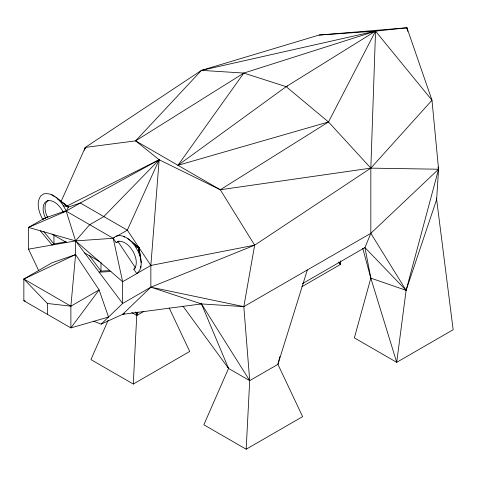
<?xml version="1.0" encoding="UTF-8"?>
<svg xmlns="http://www.w3.org/2000/svg" width="477" height="477" viewBox="0 0 477 477"><rect width="100%" height="100%" fill="white"/><g stroke="black" fill="none" stroke-linecap="round" stroke-linejoin="round"><path stroke-width="0.72" d="M136.899 312.536L133.28 384.045L90.94 359.598L108.201 320.222M93.575 321.206L101.184 324.11L122.637 303.473L150.857 287.178L254.646 245.178L370.832 168.131L375.536 31.142L406.959 27.779L431.983 100.236L438.566 169.222L436.64 199.499L453.15 329.726L396.703 362.317L354.363 337.871L370.832 278.127L364.953 247.569L370.832 233.313L370.832 168.131L431.983 100.236L375.536 31.142L319.089 35.054L201.485 70.363L85.288 147.423L61.026 201.646M228.03 367.04L228.537 368.429L203.84 424.78L246.174 449.221L249.704 380.646L243.825 306.639L254.646 245.178L220.302 189.751L135.629 140.864L85.288 147.423L84.346 150.249M340.506 260.841L340.256 264.544L301.768 286.766M101.184 324.11L122.637 314.337L150.857 287.178L150.857 265.45L159.151 159.765L135.629 140.864L201.485 70.363L375.536 31.142L328.492 121.963L220.302 189.751L159.151 159.765L66.75 206.13M45.607 218.263A15.974 9.224 60 0 1 47.366 200.948A15.974 9.224 60 0 1 63.25 212.152L65.128 211.067L47.485 217.178L42.668 219.283C38.929 212.313 35.733 202.767 40.933 195.719L43.848 193.829C54.485 192.034 62.284 202.57 66.184 211.132L113.228 238.291L116.161 242.704A15.974 9.224 60 0 1 132.046 249.835A15.974 9.224 60 0 1 133.804 269.189L136.744 273.595C144.841 267.442 139.505 255.976 139.099 247.796C132.278 243.145 125.451 233.193 115.959 236.109L113.228 238.291L75.593 240.897L28.554 249.155L28.554 227.428L43.95 218.538M75.593 254.587L23.85 279.027L47.372 303.473L70.888 306.186L99.115 289.891L70.888 327.914L23.85 300.754L23.85 279.027L52.076 262.738L75.593 254.587L99.115 289.891L108.523 317.05L70.888 327.914L70.888 306.186L75.593 254.587L75.593 240.897L66.184 211.132L68.539 207.06L80.297 202.987L159.151 159.765L127.335 230.147L116.436 236.437M141.234 262.815L140.423 257.526L138.479 252.041L139.099 247.796L127.788 238.566M85.031 148.884L85.288 147.423M279.945 356.474L277.924 364.35L302.621 416.63L246.174 449.221M438.083 167.045L438.566 169.222L406.112 290.344L396.703 362.317L370.832 278.127L362.735 248.207M137.901 311.958L136.81 315.47L131.676 312.507M307.325 269.976L277.924 364.35L249.704 380.646L228.537 368.429L182.947 306.156M177.969 165.304L243.825 73.076L375.536 31.142L286.158 86.659L177.969 165.304L328.492 121.963L370.832 168.131L438.566 169.222L438.172 167.797M159.151 159.765L103.819 216.564L89.706 224.715L75.593 240.897L28.554 227.428L66.184 211.132L80.297 202.987L127.335 230.147L150.857 265.45L254.646 245.178M200.024 303.831L243.825 306.639L370.832 233.313L438.566 169.222M135.629 140.864L243.825 73.076L286.158 86.659L328.492 121.963M114.51 237.552L113.228 238.291L122.637 281.746L122.637 303.473L75.593 240.897L122.637 281.746L150.857 265.45M116.161 242.704L118.046 241.618A15.974 9.224 60 0 1 119.041 240.933M133.804 269.189L135.063 268.462M143.863 311.392L136.81 315.47L135.647 311.952M302.43 283.666L364.953 247.569L406.112 290.344L436.64 199.499L436.395 198.033M133.28 384.045L189.727 351.454L169.144 307.886M42.668 219.283L47.974 216.773M286.158 86.659L287.512 86.039M124.7 313.592L122.637 314.337L201.485 303.927L249.704 380.646M63.25 212.152L66.184 211.132M66.22 241.785L53.955 243.944L52.076 245.029L40.312 230.796M220.302 189.751L370.832 168.131M319.089 35.054L406.959 27.779L407.769 31.404M109.817 270.608L100.993 271.097L99.115 272.188L110.873 271.532M201.485 70.363L243.825 73.076M23.85 300.754L25.305 300.987M243.825 306.639L150.857 287.178L201.485 303.927L228.537 368.429M63.453 205.796L68.539 207.06L55.875 197.186M131.902 242.173L135.563 246.782L139.099 247.796L140.423 257.526M370.832 278.127L406.112 290.344L370.832 233.313M67.191 206.505L68.539 207.06L61.539 201.902M137.775 247.128L139.099 247.796L139.421 251.445M66.589 206.016L68.539 207.06L59.923 201.02M52.076 234.165L66.506 242.495M84.685 252.989L99.115 261.324M23.85 279.027L70.888 306.186M137.257 246.639L139.099 247.796L139.135 251.451M64.824 204.657L68.539 207.06M51.623 194.592L54.539 196.745M57.455 198.891L60.37 201.044M123.537 236.252L124.735 237.141M134.908 244.689L139.099 247.796M43.61 231.417L53.955 243.944L53.955 235.25M89.187 255.398L100.993 271.097L100.993 262.41M118.046 241.618L135.277 267.484M338.718 261.998L340.256 264.544L340.089 263.071M135.563 246.782L138.479 252.041M28.554 249.155L38.589 270.399M406.959 27.779L407.346 29.968M139.552 252.905L139.683 254.36M140.727 266.029L140.858 267.49M47.372 303.473L47.372 314.337M47.485 217.178A15.974 9.224 60 0 1 48.159 200.382"/></g></svg>
